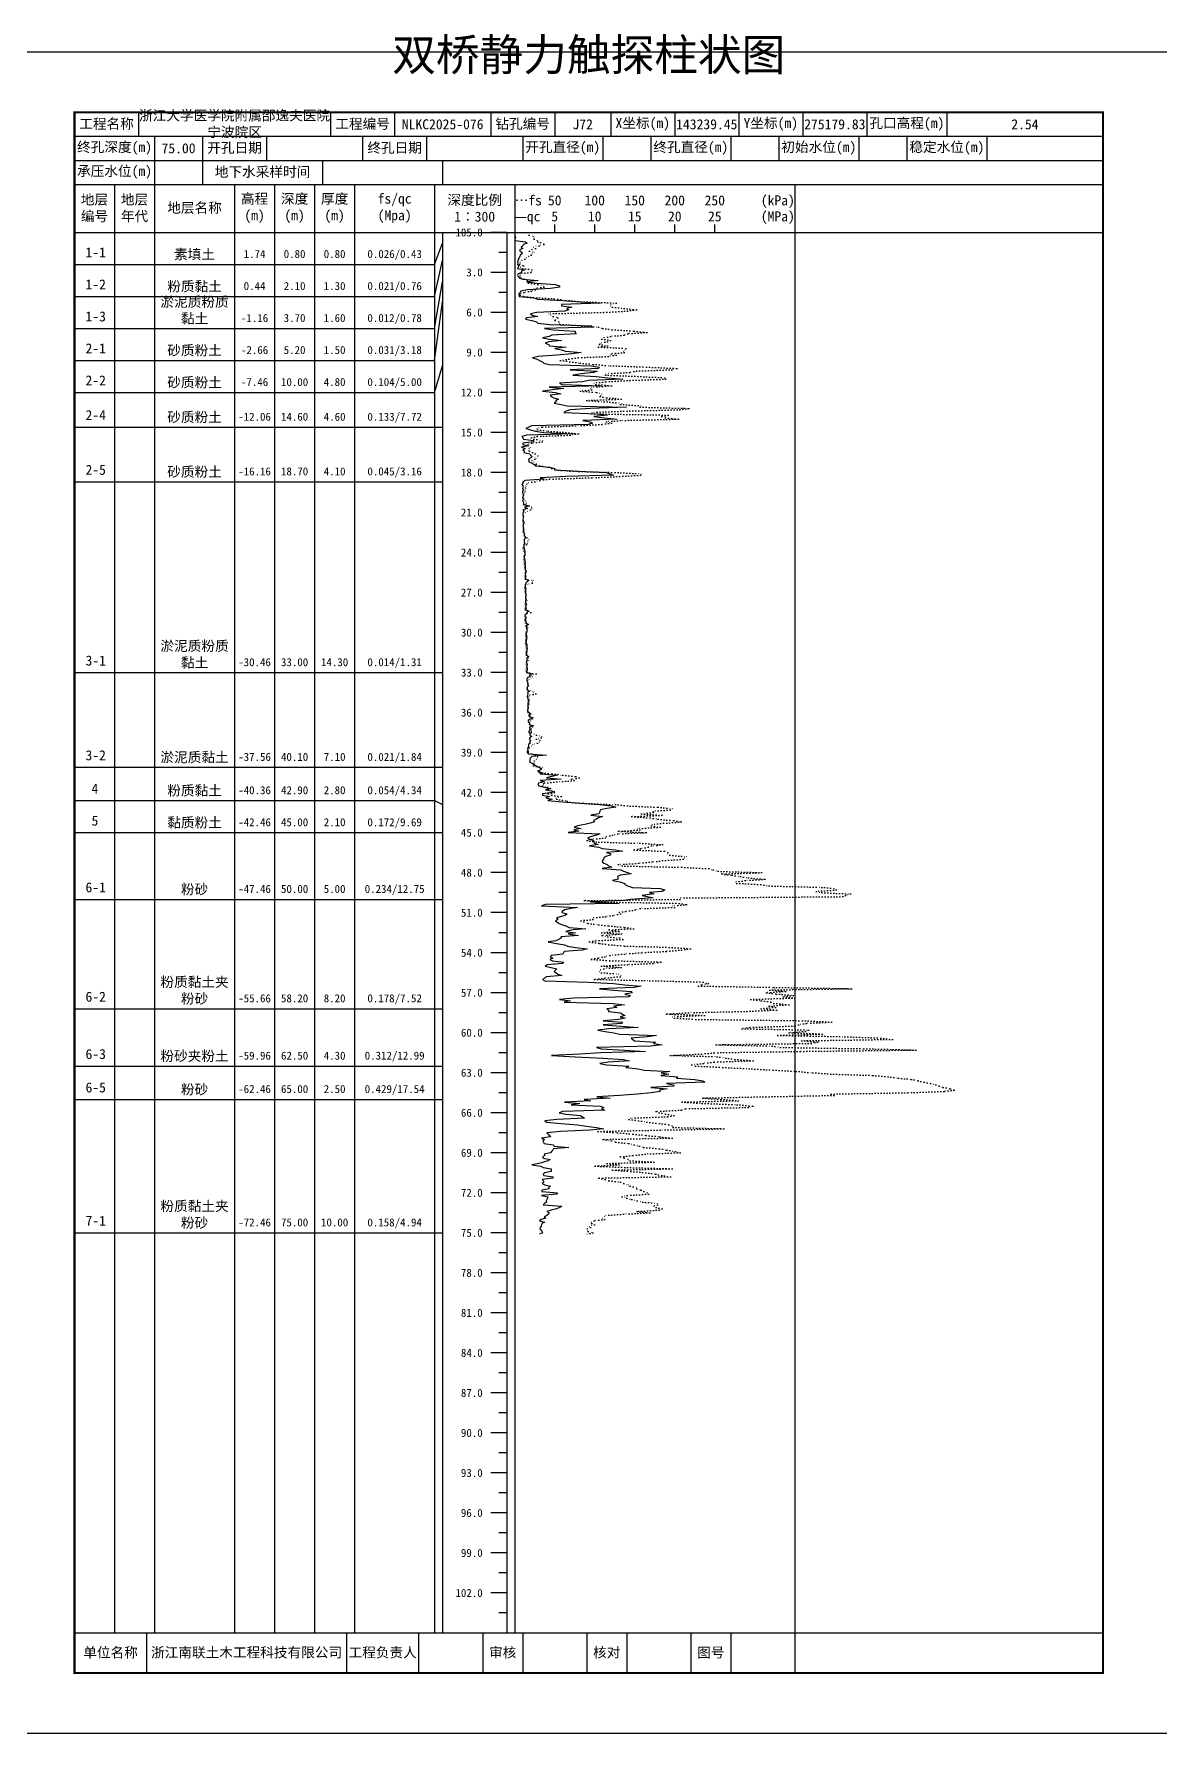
# Model space of a CAD drawing. Extents: x 297 to 65340, y 0 to 425.
# Drawn here: x 21393.9 to 21675.3, y 0 to 424.6 of the extents above; entities that cross this region are included whole.
import ezdxf
from ezdxf.enums import TextEntityAlignment as Align

# ---------------------------------------------------------------- set-up
doc = ezdxf.new("R2010")
doc.units = 0
doc.linetypes.add('DOT', pattern=[6.35, 0, -6.35])
doc.layers.add('FRAME', color=7, linetype='CONTINUOUS')
doc.layers.add('STRATUM', color=7, linetype='CONTINUOUS')
doc.styles.add('ST', font='')
doc.styles.get('ST').set_extended_font_data('SimSun')

msp = doc.modelspace()

# ---------------------------------------------------------------- linework, layer by layer
at = {"layer": 'FRAME', "color": 245, "linetype": 'Continuous'}
msp.add_lwpolyline([(21384, 0), (21681, 0), (21681, 420), (21384, 420)], close=True, dxfattribs=at)
at = {"layer": 'FRAME', "linetype": 'Continuous', "const_width": 0.5}
msp.add_lwpolyline([(21404, 15), (21661, 15), (21661, 405), (21404, 405)], close=True, dxfattribs=at)
at = {"layer": 'FRAME', "color": 0, "linetype": 'Continuous'}
for points in [[(21420, 405), (21420, 399)], [(21468, 405), (21468, 399)], [(21484, 405), (21484, 399)], [(21508, 405), (21508, 399)], [(21524, 405), (21524, 399)], [(21538, 405), (21538, 399)], [(21554, 405), (21554, 399)], [(21570, 405), (21570, 399)], [(21586, 405), (21586, 399)], [(21602, 405), (21602, 399)], [(21622, 405), (21622, 399)], [(21661, 405), (21661, 399)], [(21404, 399), (21661, 399)], [(21424, 399), (21424, 393)], [(21436, 399), (21436, 393)], [(21452, 399), (21452, 393)], [(21476, 399), (21476, 393)], [(21492, 399), (21492, 393)], [(21516, 399), (21516, 393)], [(21536, 399), (21536, 393)], [(21548, 399), (21548, 393)], [(21568, 399), (21568, 393)], [(21580, 399), (21580, 393)], [(21600, 399), (21600, 393)], [(21612, 399), (21612, 393)], [(21632, 399), (21632, 393)], [(21661, 399), (21661, 393)], [(21404, 393), (21661, 393)], [(21424, 393), (21424, 387)], [(21436, 393), (21436, 387)], [(21466, 393), (21466, 387)], [(21496, 393), (21496, 387)], [(21404, 387), (21661, 387)], [(21414, 387), (21414, 25)], [(21424, 387), (21424, 25)], [(21444, 387), (21444, 25)], [(21454, 387), (21454, 25)], [(21464, 387), (21464, 25)], [(21474, 387), (21474, 25)], [(21494, 387), (21494, 25)], [(21514, 387), (21514, 25)], [(21584, 387), (21584, 25)], [(21404, 375), (21661, 375)], [(21496, 375), (21496, 25)], [(21512, 375), (21512, 25)], [(21524, 375), (21524, 377)], [(21534, 375), (21534, 377)], [(21544, 375), (21544, 377)], [(21554, 375), (21554, 377)], [(21564, 375), (21564, 377)], [(21404, 25), (21661, 25)], [(21422, 25), (21422, 15)], [(21472, 25), (21472, 15)], [(21490, 25), (21490, 15)], [(21506, 25), (21506, 15)], [(21516, 25), (21516, 15)], [(21532, 25), (21532, 15)], [(21542, 25), (21542, 15)], [(21558, 25), (21558, 15)], [(21568, 25), (21568, 15)], [(21584, 25), (21584, 15)]]:
    msp.add_lwpolyline(points, dxfattribs=at)
at = {"layer": 'STRATUM', "linetype": 'Continuous'}
for points in [[(21512, 375), (21508, 375)], [(21514, 374.33), (21514.08, 374), (21514.16, 373.67), (21514, 373.33), (21514, 373), (21516.66, 372.67), (21517.14, 372.33), (21516.24, 372), (21516.06, 371.67), (21515.58, 371.33), (21516.06, 371), (21515.22, 370.67), (21515.36, 370.33), (21515.84, 370), (21515.8, 369.67), (21515.4, 369.33), (21515.28, 369), (21515.12, 368.67), (21514.86, 368.33), (21514.88, 368), (21514.74, 367.67), (21514.8, 367.33), (21514.7, 367), (21515.04, 366.67), (21514.84, 366.33), (21514.74, 366), (21516.48, 365.67), (21515.7, 365.33), (21515.66, 365), (21514.84, 364.67), (21514.72, 364.33), (21514.84, 364), (21515.1, 363.67), (21515.94, 363.33), (21519.88, 363), (21517.06, 362.67), (21519.64, 362.33), (21524.12, 362), (21525.16, 361.67), (21525.22, 361.33), (21522.96, 361), (21517.2, 360.67), (21515.54, 360.33), (21515.34, 360), (21515.04, 359.67), (21515.04, 359.33), (21515.1, 359), (21518.82, 358.67), (21519.74, 358.33), (21526.06, 358), (21530.4, 357.67), (21535.4, 357.33), (21525.68, 357), (21525.66, 356.67), (21528.28, 356.33), (21527.02, 356), (21527.46, 355.67), (21526.56, 355.33), (21519.52, 355), (21517.94, 354.67), (21518.4, 354.33), (21519.74, 354), (21516.96, 353.67), (21516.72, 353.33), (21518.26, 353), (21519.44, 352.67), (21519.78, 352.33), (21522.88, 352), (21533.1, 351.67), (21533.44, 351.33), (21521.44, 351), (21523.58, 350.67), (21529.14, 350.33), (21529.1, 350), (21529.38, 349.67), (21523.28, 349.33), (21522.58, 349), (21520.98, 348.67), (21522.7, 348.33), (21525.68, 348), (21522.46, 347.67), (21521.58, 347.33), (21522.54, 347), (21522.58, 346.67), (21526.88, 346.33), (21524.06, 346), (21525.72, 345.67), (21526.72, 345.33), (21530.62, 345), (21528.3, 344.67), (21524.52, 344.33), (21519.84, 344), (21518.44, 343.67), (21519.64, 343.33), (21520.2, 343), (21520.92, 342.67), (21521.3, 342.33), (21522.58, 342), (21533.08, 341.67), (21535.14, 341.33), (21534.98, 341), (21527.86, 340.67), (21534.62, 340.33), (21533.66, 340), (21530.7, 339.67), (21528.5, 339.33), (21534.4, 339), (21537.16, 338.67), (21541, 338.33), (21532.44, 338), (21530.92, 337.67), (21525.22, 337.33), (21525.74, 337), (21535.7, 336.67), (21522.6, 336.33), (21526.26, 336), (21523.42, 335.67), (21520.98, 335.33), (21524.2, 335), (21525.6, 334.67), (21522.84, 334.33), (21523.1, 334), (21523.8, 333.67), (21524.94, 333.33), (21524.26, 333), (21524.4, 332.67), (21523.86, 332.33), (21525.6, 332), (21527.08, 331.67), (21541.92, 331.33), (21532.96, 331), (21527.86, 330.67), (21526.84, 330.33), (21526.26, 330), (21534.56, 329.67), (21537.2, 329.33), (21533.74, 329), (21536.42, 328.67), (21539.64, 328.33), (21531.06, 328), (21532.84, 327.67), (21533.48, 327.33), (21532.38, 327), (21518.16, 326.67), (21517.5, 326.33), (21516.82, 326), (21517.98, 325.67), (21519.18, 325.33), (21521.24, 325), (21528.9, 324.67), (21516.92, 324.33), (21515.8, 324), (21516, 323.67), (21516.18, 323.33), (21518.66, 323), (21518.8, 322.67), (21516, 322.33), (21516.04, 322), (21517.46, 321.67), (21515.72, 321.33), (21516.58, 321), (21516.02, 320.67), (21516.48, 320.33), (21516.28, 320), (21517.78, 319.67), (21517.96, 319.33), (21518.34, 319), (21518, 318.67), (21517.46, 318.33), (21517.56, 318), (21517.52, 317.67), (21518.38, 317.33), (21518.84, 317), (21519.22, 316.67), (21522.66, 316.33), (21523.94, 316), (21523.92, 315.67), (21530, 315.33), (21536.84, 315), (21537.76, 314.67), (21538.68, 314.33), (21526.74, 314), (21520.34, 313.67), (21521.36, 313.33), (21516.58, 313), (21516, 312.67), (21516.06, 312.33), (21515.76, 312), (21516.12, 311.67), (21516.02, 311.33), (21515.92, 311), (21516.24, 310.67), (21515.96, 310.33), (21515.96, 310), (21516.02, 309.67), (21516.18, 309.33), (21516, 309), (21515.94, 308.67), (21516.26, 308.33), (21515.98, 308), (21516.14, 307.67), (21516.22, 307.33), (21516.1, 307), (21517.72, 306.67), (21516.44, 306.33), (21517.24, 306), (21516.02, 305.67), (21516.32, 305.33), (21516.1, 305), (21516.06, 304.67), (21516, 304.33), (21516.18, 304), (21516.12, 303.67), (21516.04, 303.33), (21516.12, 303), (21516.3, 302.67), (21516.32, 302.33), (21516.12, 302), (21516.06, 301.67), (21516.1, 301.33), (21516.2, 301), (21516.2, 300.67), (21516.22, 300.33), (21516.26, 300), (21516.42, 299.67), (21516.32, 299.33), (21516.54, 299), (21516.96, 298.67), (21516.38, 298.33), (21516.36, 298), (21516.34, 297.67), (21516.5, 297.33), (21516.26, 297), (21516.28, 296.67), (21516.3, 296.33), (21516.4, 296), (21516.42, 295.67), (21516.52, 295.33), (21516.56, 295), (21516.54, 294.67), (21516.5, 294.33), (21516.32, 294), (21516.48, 293.67), (21516.46, 293.33), (21516.5, 293), (21516.5, 292.67), (21516.7, 292.33), (21516.52, 292), (21516.58, 291.67), (21516.6, 291.33), (21516.58, 291), (21516.64, 290.67), (21516.94, 290.33), (21516.58, 290), (21516.64, 289.67), (21516.66, 289.33), (21516.66, 289), (21516.74, 288.67), (21516.7, 288.33), (21517.56, 288), (21517.12, 287.67), (21516.82, 287.33), (21516.64, 287), (21516.64, 286.67), (21516.6, 286.33), (21516.76, 286), (21516.66, 285.67), (21516.68, 285.33), (21516.74, 285), (21516.7, 284.67), (21516.86, 284.33), (21516.74, 284), (21516.74, 283.67), (21516.84, 283.33), (21516.74, 283), (21516.68, 282.67), (21516.7, 282.33), (21516.96, 282), (21516.74, 281.67), (21516.78, 281.33), (21516.76, 281), (21516.84, 280.67), (21517.56, 280.33), (21517.06, 280), (21516.88, 279.67), (21516.5, 279.33), (21516.66, 279), (21516.84, 278.67), (21516.72, 278.33), (21516.7, 278), (21516.8, 277.67), (21516.92, 277.33), (21517.46, 277), (21516.74, 276.67), (21516.96, 276.33), (21516.96, 276), (21517.08, 275.67), (21517, 275.33), (21516.92, 275), (21516.86, 274.67), (21516.96, 274.33), (21516.96, 274), (21517.04, 273.67), (21516.96, 273.33), (21516.84, 273), (21516.86, 272.67), (21516.88, 272.33), (21517.02, 272), (21517.02, 271.67), (21517, 271.33), (21517.14, 271), (21517.04, 270.67), (21517.04, 270.33), (21516.92, 270), (21516.94, 269.67), (21516.92, 269.33), (21517.52, 269), (21517.1, 268.67), (21516.96, 268.33), (21517.08, 268), (21516.88, 267.67), (21517.04, 267.33), (21517.12, 267), (21517.06, 266.67), (21517.02, 266.33), (21517.1, 266), (21517.08, 265.67), (21517.06, 265.33), (21516.96, 265), (21518.22, 264.67), (21517.6, 264.33), (21517.84, 264), (21517.12, 263.67), (21517.04, 263.33), (21517.06, 263), (21517.16, 262.67), (21517.32, 262.33), (21517.3, 262), (21517.44, 261.67), (21517.08, 261.33), (21517.08, 261), (21517.14, 260.67), (21517.66, 260.33), (21517.24, 260), (21517.32, 259.67), (21517.2, 259.33), (21517.1, 259), (21517.18, 258.67), (21517.28, 258.33), (21517.34, 258), (21517.4, 257.67), (21517.28, 257.33), (21517.28, 257), (21517.26, 256.67), (21517.28, 256.33), (21517.28, 256), (21517.24, 255.67), (21517.16, 255.33), (21517.6, 255), (21518.04, 254.67), (21517.46, 254.33), (21517.62, 254), (21518.58, 253.67), (21517.9, 253.33), (21517.36, 253), (21517.4, 252.67), (21517.68, 252.33), (21517.62, 252), (21518.7, 251.67), (21517.72, 251.33), (21517.72, 251), (21518.1, 250.67), (21517.52, 250.33), (21517.56, 250), (21517.88, 249.67), (21517.76, 249.33), (21518.3, 249), (21517.66, 248.67), (21517.72, 248.33), (21518, 248), (21517.7, 247.67), (21517.86, 247.33), (21517.46, 247), (21517.42, 246.67), (21517.34, 246.33), (21517.24, 246), (21517.3, 245.67), (21517.12, 245.33), (21517.12, 245), (21517.54, 244.67), (21521.98, 244.33), (21518.3, 244), (21517.98, 243.67), (21517.76, 243.33), (21517.8, 243), (21517.72, 242.67), (21518.26, 242.33), (21518.86, 242), (21519.38, 241.67), (21519.96, 241.33), (21520.72, 241), (21520.56, 240.67), (21519.66, 240.33), (21520.66, 240), (21520.38, 239.67), (21524.54, 239.33), (21523.28, 239), (21521.92, 238.67), (21525.6, 238.33), (21520.38, 238), (21521.46, 237.67), (21519.96, 237.33), (21519.74, 237), (21520, 236.67), (21521.36, 236.33), (21522.94, 236), (21521.72, 235.67), (21523.54, 235.33), (21523.36, 235), (21520.98, 234.67), (21520.98, 234.33), (21522.66, 234), (21521.82, 233.67), (21523.38, 233.33), (21522.32, 233), (21525.84, 232.67), (21530.2, 232.33), (21535.22, 232), (21538.18, 231.67), (21539.26, 231.33), (21537.06, 231), (21535.44, 230.67), (21535.24, 230.33), (21535.2, 230), (21535.02, 229.67), (21533, 229.33), (21535.96, 229), (21534.92, 228.67), (21534.42, 228.33), (21533.72, 228), (21533.94, 227.67), (21532.84, 227.33), (21531.54, 227), (21529.7, 226.67), (21528.82, 226.33), (21530.64, 226), (21528.8, 225.67), (21530.06, 225.33), (21527.38, 225), (21535.28, 224.67), (21534.48, 224.33), (21533.18, 224), (21532.24, 223.67), (21532.72, 223.33), (21533.7, 223), (21533.76, 222.67), (21533.88, 222.33), (21534.82, 222), (21532.72, 221.67), (21535, 221.33), (21535.82, 221), (21539.2, 220.67), (21541.04, 220.33), (21536.96, 220), (21538.04, 219.67), (21537.82, 219.33), (21536.78, 219), (21536.3, 218.67), (21536.2, 218.33), (21535.92, 218), (21535.82, 217.67), (21536.28, 217.33), (21537.12, 217), (21537.48, 216.67), (21538.3, 216.33), (21535.86, 216), (21540.56, 215.67), (21541.22, 215.33), (21542.2, 215), (21543.1, 214.67), (21540.48, 214.33), (21539.7, 214), (21539.74, 213.67), (21539.84, 213.33), (21538.44, 213), (21540.3, 212.67), (21541.5, 212.33), (21541.54, 212), (21542.2, 211.67), (21543.4, 211.33), (21550.38, 211), (21551.48, 210.67), (21550.84, 210.33), (21547.66, 210), (21548.74, 209.67), (21545.86, 209.33), (21547.18, 209), (21548.58, 208.67), (21542.96, 208.33), (21541.28, 208), (21532.92, 207.67), (21540.08, 207.33), (21521.66, 207), (21520.66, 206.67), (21529.7, 206.33), (21528.08, 206), (21526.44, 205.67), (21525.86, 205.33), (21525.8, 205), (21527.14, 204.67), (21526.6, 204.33), (21525.36, 204), (21524.44, 203.67), (21524.76, 203.33), (21524.22, 203), (21524.56, 202.67), (21525.08, 202.33), (21525.94, 202), (21526.76, 201.67), (21527.58, 201.33), (21531.76, 201), (21528.62, 200.67), (21526.76, 200.33), (21529.16, 200), (21527.38, 199.67), (21529.98, 199.33), (21525.5, 199), (21525.72, 198.67), (21524.92, 198.33), (21524.32, 198), (21522.4, 197.67), (21524.44, 197.33), (21526.46, 197), (21527.22, 196.67), (21529.18, 196.33), (21532.08, 196), (21530.88, 195.67), (21526.38, 195.33), (21526.22, 195), (21526.04, 194.67), (21523.12, 194.33), (21522.9, 194), (21523.56, 193.67), (21522.78, 193.33), (21523.48, 193), (21526.26, 192.67), (21525.98, 192.33), (21522.14, 192), (21521.62, 191.67), (21523.1, 191.33), (21524.5, 191), (21524.18, 190.67), (21523.88, 190.33), (21524.38, 190), (21524.78, 189.67), (21525.78, 189.33), (21521.84, 189), (21521.52, 188.67), (21520.92, 188.33), (21521.56, 188), (21532.32, 187.67), (21538.72, 187.33), (21541.54, 187), (21545.6, 186.67), (21543.86, 186.33), (21535.22, 186), (21538.78, 185.67), (21543.08, 185.33), (21543.36, 185), (21541.56, 184.67), (21542.94, 184.33), (21542.52, 184), (21528.76, 183.67), (21525.18, 183.33), (21527.98, 183), (21526.32, 182.67), (21538.64, 182.33), (21541.4, 182), (21538.8, 181.67), (21539.56, 181.33), (21537.02, 181), (21537.52, 180.67), (21537.44, 180.33), (21540.4, 180), (21540.92, 179.67), (21541.48, 179.33), (21540.36, 179), (21541.64, 178.67), (21539.92, 178.33), (21536.08, 178), (21540.94, 177.67), (21540.72, 177.33), (21536.08, 177), (21540.58, 176.67), (21544.84, 176.33), (21537.52, 176), (21534.74, 175.67), (21536.62, 175.33), (21538.78, 175), (21540.18, 174.67), (21549.44, 174.33), (21547.22, 174), (21543.14, 173.67), (21543.54, 173.33), (21543.94, 173), (21549.16, 172.67), (21548.7, 172.33), (21550.88, 172), (21547.94, 171.67), (21534.48, 171.33), (21535.72, 171), (21541.46, 170.67), (21546.66, 170.33), (21535.56, 170), (21530.26, 169.67), (21523.18, 169.33), (21529.18, 169), (21536, 168.67), (21541.1, 168.33), (21542.72, 168), (21537.36, 167.67), (21535.28, 167.33), (21536.96, 167), (21542.5, 166.67), (21541.74, 166.33), (21544.84, 166), (21546.36, 165.67), (21552.8, 165.33), (21550.58, 165), (21552.52, 164.67), (21550.54, 164.33), (21554.78, 164), (21554.44, 163.67), (21559.04, 163.33), (21561, 163), (21561.48, 162.67), (21551.92, 162.33), (21553.68, 162), (21553.78, 161.67), (21548.06, 161.33), (21552.14, 161), (21550.18, 160.67), (21550.36, 160.33), (21548.1, 160), (21544.66, 159.67), (21540.18, 159.33), (21534.54, 159), (21537.84, 158.67), (21531.38, 158.33), (21533, 158), (21526.48, 157.67), (21530.3, 157.33), (21528.08, 157), (21535.32, 156.67), (21536.24, 156.33), (21535.66, 156), (21536.5, 155.67), (21526.06, 155.33), (21525.1, 155), (21526.74, 154.67), (21530.42, 154.33), (21530.92, 154), (21531.48, 153.67), (21524.52, 153.33), (21521.5, 153), (21521.98, 152.67), (21525.54, 152.33), (21529.68, 152), (21531.94, 151.67), (21534.44, 151.33), (21536.26, 151), (21532.74, 150.67), (21525.48, 150.33), (21522.04, 150), (21522.36, 149.67), (21522.74, 149.33), (21522.98, 149), (21520.68, 148.67), (21521.48, 148.33), (21521.06, 148), (21521.2, 147.67), (21521.3, 147.33), (21523.66, 147), (21523.74, 146.67), (21527.52, 146.33), (21523.6, 146), (21523.52, 145.67), (21523.22, 145.33), (21522.92, 145), (21521.38, 144.67), (21521.5, 144.33), (21520.96, 144), (21521.14, 143.67), (21522.9, 143.33), (21522.32, 143), (21521.22, 142.67), (21520.06, 142.33), (21518.32, 142), (21520.54, 141.67), (21521.14, 141.33), (21523.12, 141), (21523.1, 140.67), (21523.12, 140.33), (21521.46, 140), (21521.12, 139.67), (21521.32, 139.33), (21523.6, 139), (21523.54, 138.67), (21520.9, 138.33), (21521.1, 138), (21521.28, 137.67), (21520.9, 137.33), (21521.54, 137), (21522.94, 136.67), (21522.44, 136.33), (21522.64, 136), (21520.76, 135.67), (21520.78, 135.33), (21524.7, 135), (21524.46, 134.67), (21520.72, 134.33), (21522.3, 134), (21522.2, 133.67), (21522.06, 133.33), (21521.9, 133), (21521.96, 132.67), (21521.48, 132.33), (21521.12, 132), (21525.78, 131.67), (21525.28, 131.33), (21524.44, 131), (21523.1, 130.67), (21522.02, 130.33), (21522.64, 130), (21522.46, 129.67), (21522.04, 129.33), (21521.34, 129), (21521.78, 128.67), (21520.62, 128.33), (21520.22, 128), (21521.48, 127.67), (21520.74, 127.33), (21520.68, 127), (21520.64, 126.67), (21520.36, 126.33), (21520.28, 126), (21520.68, 125.67), (21520.8, 125.33), (21520.94, 125), (21520.22, 124.67)], [(21494, 367), (21496, 372.33)], [(21512, 370), (21510, 370)], [(21404, 367), (21414, 367)], [(21414, 367), (21424, 367)], [(21424, 367), (21444, 367)], [(21444, 367), (21454, 367)], [(21454, 367), (21464, 367)], [(21464, 367), (21474, 367)], [(21474, 367), (21494, 367)], [(21494, 359), (21496, 368)], [(21494, 351), (21496, 362.67)], [(21512, 365), (21508, 365)], [(21404, 359), (21414, 359)], [(21414, 359), (21424, 359)], [(21424, 359), (21444, 359)], [(21444, 359), (21454, 359)], [(21454, 359), (21464, 359)], [(21464, 359), (21474, 359)], [(21474, 359), (21494, 359)], [(21494, 343), (21496, 357.67)], [(21512, 360), (21510, 360)], [(21512, 355), (21508, 355)], [(21404, 351), (21414, 351)], [(21414, 351), (21424, 351)], [(21424, 351), (21444, 351)], [(21444, 351), (21454, 351)], [(21454, 351), (21464, 351)], [(21464, 351), (21474, 351)], [(21474, 351), (21494, 351)], [(21512, 350), (21510, 350)], [(21512, 345), (21508, 345)], [(21404, 343), (21414, 343)], [(21414, 343), (21424, 343)], [(21424, 343), (21444, 343)], [(21444, 343), (21454, 343)], [(21454, 343), (21464, 343)], [(21464, 343), (21474, 343)], [(21474, 343), (21494, 343)], [(21494, 335), (21496, 341.67)], [(21512, 340), (21510, 340)], [(21404, 335), (21414, 335)], [(21414, 335), (21424, 335)], [(21424, 335), (21444, 335)], [(21444, 335), (21454, 335)], [(21454, 335), (21464, 335)], [(21464, 335), (21474, 335)], [(21474, 335), (21494, 335)], [(21512, 335), (21508, 335)], [(21512, 330), (21510, 330)], [(21404, 326.33), (21414, 326.33)], [(21414, 326.33), (21424, 326.33)], [(21424, 326.33), (21444, 326.33)], [(21444, 326.33), (21454, 326.33)], [(21454, 326.33), (21464, 326.33)], [(21464, 326.33), (21474, 326.33)], [(21474, 326.33), (21494, 326.33)], [(21494, 326.33), (21496, 326.33)], [(21512, 325), (21508, 325)], [(21512, 320), (21510, 320)], [(21512, 315), (21508, 315)], [(21404, 312.67), (21414, 312.67)], [(21414, 312.67), (21424, 312.67)], [(21424, 312.67), (21444, 312.67)], [(21444, 312.67), (21454, 312.67)], [(21454, 312.67), (21464, 312.67)], [(21464, 312.67), (21474, 312.67)], [(21474, 312.67), (21494, 312.67)], [(21494, 312.67), (21496, 312.67)], [(21512, 310), (21510, 310)], [(21512, 305), (21508, 305)], [(21512, 300), (21510, 300)], [(21512, 295), (21508, 295)], [(21512, 290), (21510, 290)], [(21512, 285), (21508, 285)], [(21512, 280), (21510, 280)], [(21512, 275), (21508, 275)], [(21512, 270), (21510, 270)], [(21404, 265), (21414, 265)], [(21414, 265), (21424, 265)], [(21424, 265), (21444, 265)], [(21444, 265), (21454, 265)], [(21454, 265), (21464, 265)], [(21464, 265), (21474, 265)], [(21474, 265), (21494, 265)], [(21494, 265), (21496, 265)], [(21512, 265), (21508, 265)], [(21512, 260), (21510, 260)], [(21512, 255), (21508, 255)], [(21512, 250), (21510, 250)], [(21512, 245), (21508, 245)], [(21404, 241.33), (21414, 241.33)], [(21414, 241.33), (21424, 241.33)], [(21424, 241.33), (21444, 241.33)], [(21444, 241.33), (21454, 241.33)], [(21454, 241.33), (21464, 241.33)], [(21464, 241.33), (21474, 241.33)], [(21474, 241.33), (21494, 241.33)], [(21494, 241.33), (21496, 241.33)], [(21512, 240), (21510, 240)], [(21512, 235), (21508, 235)], [(21404, 233), (21414, 233)], [(21414, 233), (21424, 233)], [(21424, 233), (21444, 233)], [(21444, 233), (21454, 233)], [(21454, 233), (21464, 233)], [(21464, 233), (21474, 233)], [(21474, 233), (21494, 233)], [(21494, 233), (21496, 232)], [(21512, 230), (21510, 230)], [(21404, 225), (21414, 225)], [(21414, 225), (21424, 225)], [(21424, 225), (21444, 225)], [(21444, 225), (21454, 225)], [(21454, 225), (21464, 225)], [(21464, 225), (21474, 225)], [(21474, 225), (21494, 225)], [(21494, 225), (21496, 225)], [(21512, 225), (21508, 225)], [(21512, 220), (21510, 220)], [(21512, 215), (21508, 215)], [(21404, 208.33), (21414, 208.33)], [(21414, 208.33), (21424, 208.33)], [(21424, 208.33), (21444, 208.33)], [(21444, 208.33), (21454, 208.33)], [(21454, 208.33), (21464, 208.33)], [(21464, 208.33), (21474, 208.33)], [(21474, 208.33), (21494, 208.33)], [(21494, 208.33), (21496, 208.33)], [(21512, 210), (21510, 210)], [(21512, 205), (21508, 205)], [(21512, 200), (21510, 200)], [(21512, 195), (21508, 195)], [(21512, 190), (21510, 190)], [(21512, 185), (21508, 185)], [(21404, 181), (21414, 181)], [(21414, 181), (21424, 181)], [(21424, 181), (21444, 181)], [(21444, 181), (21454, 181)], [(21454, 181), (21464, 181)], [(21464, 181), (21474, 181)], [(21474, 181), (21494, 181)], [(21494, 181), (21496, 181)], [(21512, 180), (21510, 180)], [(21512, 175), (21508, 175)], [(21512, 170), (21510, 170)], [(21404, 166.67), (21414, 166.67)], [(21414, 166.67), (21424, 166.67)], [(21424, 166.67), (21444, 166.67)], [(21444, 166.67), (21454, 166.67)], [(21454, 166.67), (21464, 166.67)], [(21464, 166.67), (21474, 166.67)], [(21474, 166.67), (21494, 166.67)], [(21494, 166.67), (21496, 166.67)], [(21512, 165), (21508, 165)], [(21404, 158.33), (21414, 158.33)], [(21414, 158.33), (21424, 158.33)], [(21424, 158.33), (21444, 158.33)], [(21444, 158.33), (21454, 158.33)], [(21454, 158.33), (21464, 158.33)], [(21464, 158.33), (21474, 158.33)], [(21474, 158.33), (21494, 158.33)], [(21494, 158.33), (21496, 158.33)], [(21512, 160), (21510, 160)], [(21512, 155), (21508, 155)], [(21512, 150), (21510, 150)], [(21512, 145), (21508, 145)], [(21512, 140), (21510, 140)], [(21512, 135), (21508, 135)], [(21512, 130), (21510, 130)], [(21404, 125), (21414, 125)], [(21414, 125), (21424, 125)], [(21424, 125), (21444, 125)], [(21444, 125), (21454, 125)], [(21454, 125), (21464, 125)], [(21464, 125), (21474, 125)], [(21474, 125), (21494, 125)], [(21494, 125), (21496, 125)], [(21512, 125), (21508, 125)], [(21512, 120), (21510, 120)], [(21512, 115), (21508, 115)], [(21512, 110), (21510, 110)], [(21512, 105), (21508, 105)], [(21512, 100), (21510, 100)], [(21512, 95), (21508, 95)], [(21512, 90), (21510, 90)], [(21512, 85), (21508, 85)], [(21512, 80), (21510, 80)], [(21512, 75), (21508, 75)], [(21512, 70), (21510, 70)], [(21512, 65), (21508, 65)], [(21512, 60), (21510, 60)], [(21512, 55), (21508, 55)], [(21512, 50), (21510, 50)], [(21512, 45), (21508, 45)], [(21512, 40), (21510, 40)], [(21512, 35), (21508, 35)], [(21512, 30), (21510, 30)]]:
    msp.add_lwpolyline(points, dxfattribs=at)
at = {"layer": 'STRATUM', "linetype": 'DOT', "ltscale": 0.1}
msp.add_lwpolyline([(21517.64, 374.33), (21518.74, 374), (21518.82, 373.67), (21518.84, 373.33), (21519.58, 373), (21519.76, 372.67), (21521.2, 372.33), (21521.28, 372), (21520.1, 371.67), (21518.72, 371.33), (21519.22, 371), (21518.2, 370.67), (21517.72, 370.33), (21518.88, 370), (21518.28, 369.67), (21518.14, 369.33), (21517.42, 369), (21516.94, 368.67), (21516.5, 368.33), (21515.82, 368), (21515.38, 367.67), (21515.36, 367.33), (21515.18, 367), (21516.18, 366.67), (21515.42, 366.33), (21515.98, 366), (21518.42, 365.67), (21518.2, 365.33), (21518.02, 365), (21515.4, 364.67), (21515.26, 364.33), (21515.3, 364), (21515.54, 363.67), (21516.38, 363.33), (21517.14, 363), (21517.8, 362.67), (21517.48, 362.33), (21519.8, 362), (21521.16, 361.67), (21521.26, 361.33), (21519.52, 361), (21519.12, 360.67), (21518.14, 360.33), (21516.3, 360), (21515.38, 359.67), (21515.34, 359.33), (21516.46, 359), (21519.5, 358.67), (21524.82, 358.33), (21526.84, 358), (21530.62, 357.67), (21539.32, 357.33), (21538.08, 357), (21537.9, 356.67), (21538.44, 356.33), (21541.34, 356), (21544.42, 355.67), (21542.2, 355.33), (21536.16, 355), (21522.56, 354.67), (21523.04, 354.33), (21523.62, 354), (21524.8, 353.67), (21524.1, 353.33), (21524.14, 353), (21525.04, 352.67), (21525.22, 352.33), (21525.36, 352), (21530.78, 351.67), (21534.94, 351.33), (21536.02, 351), (21538.38, 350.67), (21543.88, 350.33), (21547.06, 350), (21542.26, 349.67), (21541.26, 349.33), (21537.9, 349), (21536.28, 348.67), (21535.78, 348.33), (21537.98, 348), (21537.22, 347.67), (21535.3, 347.33), (21535.16, 347), (21537.2, 346.67), (21534.98, 346.33), (21541.92, 346), (21541.56, 345.67), (21541.2, 345.33), (21541.38, 345), (21538.16, 344.67), (21539.36, 344.33), (21537.36, 344), (21529.82, 343.67), (21527.56, 343.33), (21525.48, 343), (21527.78, 342.67), (21530.4, 342.33), (21533.66, 342), (21537.94, 341.67), (21546.96, 341.33), (21554.48, 341), (21553.3, 340.67), (21544.46, 340.33), (21542.7, 340), (21536.86, 339.67), (21536.66, 339.33), (21544.76, 339), (21551.6, 338.67), (21551.72, 338.33), (21542.8, 338), (21536.68, 337.67), (21533.76, 337.33), (21534.3, 337), (21538.16, 336.67), (21533.26, 336.33), (21532.96, 336), (21533.18, 335.67), (21530.44, 335.33), (21534.5, 335), (21535.7, 334.67), (21535.5, 334.33), (21535.32, 334), (21537.02, 333.67), (21540.58, 333.33), (21532, 333), (21536.34, 332.67), (21540.72, 332.33), (21540.44, 332), (21545.58, 331.67), (21545.36, 331.33), (21557.5, 331), (21555.3, 330.67), (21541.22, 330.33), (21533.36, 330), (21533.2, 329.67), (21552.32, 329.33), (21550.8, 329), (21551.72, 328.67), (21554.9, 328.33), (21540.44, 328), (21536.98, 327.67), (21538.16, 327.33), (21535.76, 327), (21529.16, 326.67), (21520.8, 326.33), (21519.54, 326), (21519.72, 325.67), (21522.4, 325.33), (21526.8, 325), (21529.92, 324.67), (21527.84, 324.33), (21519.64, 324), (21518.16, 323.67), (21518.82, 323.33), (21520.98, 323), (21520.9, 322.67), (21518.28, 322.33), (21517.24, 322), (21517.46, 321.67), (21517.9, 321.33), (21517.54, 321), (21517.54, 320.67), (21517.74, 320.33), (21518.42, 320), (21519.12, 319.67), (21519.78, 319.33), (21519.86, 319), (21519.38, 318.67), (21519.04, 318.33), (21518.24, 318), (21518.8, 317.67), (21519.38, 317.33), (21519.38, 317), (21520.22, 316.67), (21522.36, 316.33), (21523.32, 316), (21524.24, 315.67), (21527.9, 315.33), (21539.08, 315), (21545.64, 314.67), (21545.4, 314.33), (21540.2, 314), (21533.18, 313.67), (21522.66, 313.33), (21520.32, 313), (21519, 312.67), (21517.1, 312.33), (21516.92, 312), (21516.88, 311.67), (21516.64, 311.33), (21516.7, 311), (21516.64, 310.67), (21516.54, 310.33), (21516.46, 310), (21516.32, 309.67), (21516.2, 309.33), (21516.14, 309), (21516.2, 308.67), (21516.24, 308.33), (21516.56, 308), (21516.76, 307.67), (21516.9, 307.33), (21516.72, 307), (21517.42, 306.67), (21518.2, 306.33), (21518.4, 306), (21517.98, 305.67), (21517.3, 305.33), (21516.7, 305), (21516.16, 304.67), (21516.02, 304.33), (21516.12, 304), (21516.12, 303.67), (21516.04, 303.33), (21515.94, 303), (21515.98, 302.67), (21516.08, 302.33), (21516.18, 302), (21516.14, 301.67), (21516.2, 301.33), (21516.1, 301), (21516.06, 300.67), (21516.04, 300.33), (21516, 300), (21516.36, 299.67), (21516.36, 299.33), (21516.54, 299), (21517.1, 298.67), (21517.58, 298.33), (21517.34, 298), (21517.22, 297.67), (21517.14, 297.33), (21516.94, 297), (21516.28, 296.67), (21516.06, 296.33), (21516.06, 296), (21516.1, 295.67), (21516.22, 295.33), (21516.44, 295), (21516.6, 294.67), (21516.4, 294.33), (21516.4, 294), (21516.36, 293.67), (21516.2, 293.33), (21516.4, 293), (21516.3, 292.67), (21516.36, 292.33), (21516.36, 292), (21516.34, 291.67), (21516.48, 291.33), (21516.5, 291), (21516.56, 290.67), (21516.86, 290.33), (21516.94, 290), (21516.6, 289.67), (21516.54, 289.33), (21516.54, 289), (21516.52, 288.67), (21516.68, 288.33), (21518.6, 288), (21518.54, 287.67), (21518.34, 287.33), (21517.12, 287), (21516.7, 286.67), (21516.44, 286.33), (21516.46, 286), (21516.52, 285.67), (21516.56, 285.33), (21516.56, 285), (21516.76, 284.67), (21516.8, 284.33), (21516.78, 284), (21516.78, 283.67), (21516.72, 283.33), (21517.04, 283), (21516.88, 282.67), (21516.62, 282.33), (21516.62, 282), (21516.68, 281.67), (21516.6, 281.33), (21516.56, 281), (21516.68, 280.67), (21517.6, 280.33), (21518.02, 280), (21517.02, 279.67), (21516.58, 279.33), (21516.54, 279), (21516.58, 278.67), (21516.56, 278.33), (21516.46, 278), (21516.5, 277.67), (21516.64, 277.33), (21516.96, 277), (21517.08, 276.67), (21517.24, 276.33), (21517.02, 276), (21517, 275.67), (21516.9, 275.33), (21516.86, 275), (21516.64, 274.67), (21516.72, 274.33), (21516.7, 274), (21516.7, 273.67), (21516.68, 273.33), (21516.72, 273), (21516.7, 272.67), (21516.64, 272.33), (21516.68, 272), (21516.7, 271.67), (21516.86, 271.33), (21516.9, 271), (21516.84, 270.67), (21516.8, 270.33), (21516.76, 270), (21516.7, 269.67), (21516.8, 269.33), (21517.26, 269), (21517.48, 268.67), (21517.1, 268.33), (21517.56, 268), (21516.92, 267.67), (21516.86, 267.33), (21516.88, 267), (21516.86, 266.67), (21516.94, 266.33), (21516.88, 266), (21516.84, 265.67), (21516.78, 265.33), (21517, 265), (21519.38, 264.67), (21518.14, 264.33), (21518.48, 264), (21518.12, 263.67), (21517.64, 263.33), (21517.22, 263), (21517.14, 262.67), (21517.16, 262.33), (21517.24, 262), (21517.18, 261.67), (21517.14, 261.33), (21517.02, 261), (21517.22, 260.67), (21518.54, 260.33), (21518.72, 260), (21519.32, 259.67), (21517.8, 259.33), (21517.54, 259), (21517.42, 258.67), (21517.52, 258.33), (21517.62, 258), (21517.62, 257.67), (21517.56, 257.33), (21517.56, 257), (21517.4, 256.67), (21517.34, 256.33), (21517.36, 256), (21517.3, 255.67), (21517.32, 255.33), (21517.34, 255), (21518.14, 254.67), (21517.78, 254.33), (21517.78, 254), (21518.5, 253.67), (21518.4, 253.33), (21518.04, 253), (21517.74, 252.67), (21517.74, 252.33), (21517.86, 252), (21518.06, 251.67), (21518.42, 251.33), (21518.14, 251), (21518.1, 250.67), (21518.08, 250.33), (21518.08, 250), (21518.78, 249.67), (21519.42, 249.33), (21520.76, 249), (21520.64, 248.67), (21519.46, 248.33), (21520.46, 248), (21520.18, 247.67), (21519.68, 247.33), (21518.56, 247), (21518.2, 246.67), (21517.64, 246.33), (21517.58, 246), (21517.42, 245.67), (21517.36, 245.33), (21517.4, 245), (21518.2, 244.67), (21519.08, 244.33), (21519.64, 244), (21519.72, 243.67), (21519.42, 243.33), (21518.86, 243), (21518.86, 242.67), (21518.84, 242.33), (21518.6, 242), (21518.74, 241.67), (21520.96, 241.33), (21520.44, 241), (21520.38, 240.67), (21520.1, 240.33), (21520.18, 240), (21523.36, 239.67), (21526.06, 239.33), (21529.28, 239), (21530.1, 238.67), (21528.16, 238.33), (21528.86, 238), (21524.5, 237.67), (21521.22, 237.33), (21521.2, 237), (21520.96, 236.67), (21522.18, 236.33), (21523.08, 236), (21522.44, 235.67), (21523.84, 235.33), (21523.9, 235), (21522.34, 234.67), (21523.3, 234.33), (21525.64, 234), (21524.32, 233.67), (21524.5, 233.33), (21526.98, 233), (21527.08, 232.67), (21531.1, 232.33), (21539.16, 232), (21542.16, 231.67), (21549.84, 231.33), (21553.42, 231), (21552.82, 230.67), (21548.62, 230.33), (21548.58, 230), (21545.7, 229.67), (21550.78, 229.33), (21543.3, 229), (21547.86, 228.67), (21549.86, 228.33), (21553.78, 228), (21555.64, 227.67), (21551.18, 227.33), (21548.38, 227), (21548.18, 226.67), (21550.34, 226.33), (21544.68, 226), (21545.3, 225.67), (21539.96, 225.33), (21546.88, 225), (21539.78, 224.67), (21538.48, 224.33), (21536.86, 224), (21536.7, 223.67), (21533.26, 223.33), (21532.08, 223), (21534.32, 222.67), (21545.28, 222.33), (21550.94, 222), (21548.2, 221.67), (21547.34, 221.33), (21545.46, 221), (21543.88, 220.67), (21551.42, 220.33), (21552.44, 220), (21552.22, 219.67), (21552.78, 219.33), (21556.9, 219), (21556.4, 218.67), (21556.08, 218.33), (21550.94, 218), (21548.32, 217.67), (21544.9, 217.33), (21539.98, 217), (21540.82, 216.67), (21555.78, 216.33), (21562.48, 216), (21563.56, 215.67), (21564.82, 215.33), (21575.68, 215), (21565.76, 214.67), (21568.36, 214.33), (21570.46, 214), (21572.4, 213.67), (21576.48, 213.33), (21571.58, 213), (21569.28, 212.67), (21569.5, 212.33), (21575.5, 212), (21577.58, 211.67), (21590.72, 211.33), (21593.86, 211), (21594.36, 210.67), (21589.4, 210.33), (21590.78, 210), (21597.9, 209.67), (21596.7, 209.33), (21596, 209), (21555.42, 208.67), (21555.3, 208.33), (21531.46, 208), (21535.88, 207.67), (21555.12, 207.33), (21556.96, 207), (21553.36, 206.67), (21553.92, 206.33), (21545.34, 206), (21544.14, 205.67), (21541.68, 205.33), (21540.06, 205), (21540.42, 204.67), (21538.56, 204.33), (21536.72, 204), (21533.66, 203.67), (21533.56, 203.33), (21530.6, 203), (21531.3, 202.67), (21532.34, 202.33), (21535.04, 202), (21537.52, 201.67), (21541.52, 201.33), (21543.66, 201), (21537.62, 200.67), (21540, 200.33), (21535.78, 200), (21540.66, 199.67), (21535.88, 199.33), (21537.28, 199), (21540.18, 198.67), (21541, 198.33), (21534.22, 198), (21532.7, 197.67), (21535.24, 197.33), (21537.5, 197), (21541.48, 196.67), (21552.64, 196.33), (21557.94, 196), (21555.72, 195.67), (21551.8, 195.33), (21545.68, 195), (21541.4, 194.67), (21537.76, 194.33), (21536.56, 194), (21534.76, 193.67), (21533.18, 193.33), (21537.8, 193), (21550.48, 192.67), (21548.52, 192.33), (21542.16, 192), (21535.68, 191.67), (21540.6, 191.33), (21536.24, 191), (21535.42, 190.67), (21535.14, 190.33), (21535.68, 190), (21539.94, 189.67), (21540.58, 189.33), (21540.34, 189), (21536.48, 188.67), (21533.98, 188.33), (21547.76, 188), (21561.1, 187.67), (21562.38, 187.33), (21560.7, 187), (21559.94, 186.67), (21578.72, 186.33), (21598.2, 186), (21577.78, 185.67), (21581.68, 185.33), (21576.92, 185), (21579.4, 184.67), (21583.58, 184.33), (21581.18, 184), (21584, 183.67), (21573.02, 183.33), (21575.7, 183), (21578.04, 182.67), (21578.76, 182.33), (21582.5, 182), (21577.62, 181.67), (21579.16, 181.33), (21575.62, 181), (21579.42, 180.67), (21572.04, 180.33), (21557.42, 180), (21551.92, 179.67), (21561.4, 179.33), (21553.42, 179), (21553.96, 178.67), (21559.3, 178.33), (21585.9, 178), (21593.14, 177.67), (21586.86, 177.33), (21584.92, 177), (21583.96, 176.67), (21572.64, 176.33), (21570.82, 176), (21587.44, 175.67), (21586.66, 175.33), (21582.62, 175), (21590.82, 174.67), (21579.74, 174.33), (21596.5, 174), (21605.48, 173.67), (21608.4, 173.33), (21585.78, 173), (21589.72, 172.67), (21588.1, 172.33), (21564.34, 172), (21578.3, 171.67), (21580.4, 171.33), (21601.26, 171), (21614.22, 170.67), (21585.32, 170.33), (21563.8, 170), (21560.68, 169.67), (21552.96, 169.33), (21564.56, 169), (21566.74, 168.67), (21569.04, 168.33), (21573.6, 168), (21563.74, 167.67), (21561.12, 167.33), (21558.3, 167), (21559.2, 166.67), (21566, 166.33), (21572.56, 166), (21578.62, 165.67), (21584.34, 165.33), (21588.54, 165), (21592.96, 164.67), (21603.54, 164.33), (21607.3, 164), (21609.92, 163.67), (21613.12, 163.33), (21614.8, 163), (21616.34, 162.67), (21617.94, 162.33), (21619.24, 162), (21620.06, 161.67), (21621.08, 161.33), (21622.92, 161), (21623.8, 160.67), (21621.2, 160.33), (21612.18, 160), (21593.06, 159.67), (21593.74, 159.33), (21576.78, 159), (21560.98, 158.67), (21565.58, 158.33), (21569.88, 158), (21555.82, 157.67), (21560.88, 157.33), (21569.56, 157), (21573.52, 156.67), (21572.36, 156.33), (21556.62, 156), (21555.64, 155.67), (21549.32, 155.33), (21550.08, 155), (21551.72, 154.67), (21553.76, 154.33), (21552.2, 154), (21543, 153.67), (21542.62, 153.33), (21544.92, 153), (21547.06, 152.67), (21550.16, 152.33), (21552.52, 152), (21553.54, 151.67), (21553.56, 151.33), (21566.26, 151), (21550.32, 150.67), (21534.88, 150.33), (21539.7, 150), (21543.6, 149.67), (21546.88, 149.33), (21550.24, 149), (21553.34, 148.67), (21536.08, 148.33), (21538.22, 148), (21539.28, 147.67), (21542.5, 147.33), (21543.84, 147), (21545.22, 146.67), (21546.3, 146.33), (21550.22, 146), (21552.02, 145.67), (21554.16, 145.33), (21555.32, 145), (21546.6, 144.67), (21543.44, 144.33), (21540.46, 144), (21541.38, 143.67), (21542.32, 143.33), (21542.88, 143), (21548.8, 142.67), (21537.12, 142.33), (21540.14, 142), (21534.08, 141.67), (21541.48, 141.33), (21553.32, 141), (21538.46, 140.67), (21543.04, 140.33), (21546.76, 140), (21549.24, 139.67), (21550.74, 139.33), (21552.92, 139), (21535.04, 138.67), (21536.64, 138.33), (21537.62, 138), (21540.48, 137.67), (21541.28, 137.33), (21542.32, 137), (21542.88, 136.67), (21544.36, 136.33), (21544.54, 136), (21545.58, 135.67), (21546.3, 135.33), (21547.1, 135), (21547.4, 134.67), (21542.14, 134.33), (21540.84, 134), (21542.02, 133.67), (21543.24, 133.33), (21544.64, 133), (21545.98, 132.67), (21549.6, 132.33), (21549.68, 132), (21548.72, 131.67), (21549.34, 131.33), (21550.84, 131), (21550.12, 130.67), (21544.58, 130.33), (21547.74, 130), (21541.16, 129.67), (21536.74, 129.33), (21536.48, 129), (21535.88, 128.67), (21536.48, 128.33), (21533.88, 128), (21533.1, 127.67), (21533.26, 127.33), (21533.92, 127), (21532.6, 126.67), (21532.98, 126.33), (21532, 126), (21532.18, 125.67), (21532.4, 125.33), (21533.52, 125), (21532.04, 124.67)], dxfattribs=at)

# ---------------------------------------------------------------- texts
at = {"layer": 'FRAME', "style": 'ST'}
msp.add_text('双桥静力触探柱状图', height=8, dxfattribs=at).set_placement((21532.5, 413), align=Align.BOTTOM_CENTER)
for s, p in [('…fs', (21514, 383)), ('—qc', (21514, 379))]:
    msp.add_text(s, height=2.5, dxfattribs=at).set_placement(p, align=Align.MIDDLE_LEFT)
for s, p in [('50', (21524, 383)), ('100', (21534, 383)), ('150', (21544, 383)), ('200', (21554, 383)), ('250', (21564, 383)), ('5', (21524, 379)), ('10', (21534, 379)), ('15', (21544, 379)), ('20', (21554, 379)), ('25', (21564, 379))]:
    msp.add_text(s, height=2.5, dxfattribs=at).set_placement(p, align=Align.MIDDLE_CENTER)
for s, p in [('(kPa)', (21584, 383)), ('(MPa)', (21584, 379))]:
    msp.add_text(s, height=2.5, dxfattribs=at).set_placement(p, align=Align.MIDDLE_RIGHT)
at = {"layer": 'FRAME', "char_height": 2.5, "attachment_point": 5, "style": 'ST'}
for s, insert, width in [('工程名称', (21412, 402), 16), ('浙江大学医学院附属邵逸夫医院宁波院区', (21444, 402), 48), ('工程编号', (21476, 402), 16), ('钻孔编号', (21516, 402), 16), ('X坐标(m)', (21546, 402), 16), ('Y坐标(m)', (21578, 402), 16), ('孔口高程(m)', (21612, 402), 20), ('NLKC2025-076', (21496, 402), 24), ('J72', (21531, 402), 14), ('143239.45', (21562, 402), 16), ('275179.83', (21594, 402), 16), ('2.54', (21641.5, 402), 39), ('终孔深度(m)', (21414, 396), 20), ('75.00', (21430, 396), 12), ('开孔日期', (21444, 396), 16), ('终孔日期', (21484, 396), 16), ('开孔直径(m)', (21526, 396), 20), ('终孔直径(m)', (21558, 396), 20), ('初始水位(m)', (21590, 396), 20), ('稳定水位(m)', (21622, 396), 20), ('承压水位(m)', (21414, 390), 20), ('地下水采样时间', (21451, 390), 30), ('地层编号', (21409, 381), 10), ('地层年代', (21419, 381), 10), ('地层名称', (21434, 381), 20), ('高程\\P(m)', (21449, 381), 10), ('深度\\P(m)', (21459, 381), 10), ('厚度\\P(m)', (21469, 381), 10), ('fs/qc\\P(Mpa)', (21484, 381), 20), ('深度比例\\P1∶300', (21504, 381), 20), ('单位名称', (21413, 20), 18), ('浙江南联土木工程科技有限公司', (21447, 20), 50), ('工程负责人', (21481, 20), 18), ('审核', (21511, 20), 10), ('核对', (21537, 20), 10), ('图号', (21563, 20), 10)]:
    msp.add_mtext(s, dxfattribs=dict(at, insert=insert, width=width))
at = {"layer": 'STRATUM', "style": 'ST'}
for s, p in [('105.0', (21506, 375)), ('3.0', (21506, 365)), ('6.0', (21506, 355)), ('9.0', (21506, 345)), ('12.0', (21506, 335)), ('15.0', (21506, 325)), ('18.0', (21506, 315)), ('21.0', (21506, 305)), ('24.0', (21506, 295)), ('27.0', (21506, 285)), ('30.0', (21506, 275)), ('33.0', (21506, 265)), ('36.0', (21506, 255)), ('39.0', (21506, 245)), ('42.0', (21506, 235)), ('45.0', (21506, 225)), ('48.0', (21506, 215)), ('51.0', (21506, 205)), ('54.0', (21506, 195)), ('57.0', (21506, 185)), ('60.0', (21506, 175)), ('63.0', (21506, 165)), ('66.0', (21506, 155)), ('69.0', (21506, 145)), ('72.0', (21506, 135)), ('75.0', (21506, 125)), ('78.0', (21506, 115)), ('81.0', (21506, 105)), ('84.0', (21506, 95)), ('87.0', (21506, 85)), ('90.0', (21506, 75)), ('93.0', (21506, 65)), ('96.0', (21506, 55)), ('99.0', (21506, 45)), ('102.0', (21506, 35))]:
    msp.add_text(s, height=2, dxfattribs=at).set_placement(p, align=Align.MIDDLE_RIGHT)
for s, p in [('1-1', (21406.75, 370)), ('1-2', (21406.75, 362)), ('1-3', (21406.75, 354)), ('2-1', (21406.75, 346)), ('2-2', (21406.75, 338)), ('2-4', (21406.75, 329.33)), ('2-5', (21406.75, 315.67)), ('3-1', (21406.75, 268)), ('3-2', (21406.75, 244.33)), ('4', (21408.25, 236)), ('5', (21408.25, 228)), ('6-1', (21406.75, 211.33)), ('6-2', (21406.75, 184)), ('6-3', (21406.75, 169.67)), ('6-5', (21406.75, 161.33)), ('7-1', (21406.75, 128))]:
    msp.add_text(s, height=2.5, dxfattribs=at).set_placement(p, align=Align.MIDDLE_LEFT)
for s, p in [('1.74', (21449, 368)), ('0.80', (21459, 368)), ('0.80', (21469, 368)), ('0.026/0.43', (21484, 368)), ('0.44', (21449, 360)), ('2.10', (21459, 360)), ('1.30', (21469, 360)), ('0.021/0.76', (21484, 360)), ('-1.16', (21449, 352)), ('3.70', (21459, 352)), ('1.60', (21469, 352)), ('0.012/0.78', (21484, 352)), ('-2.66', (21449, 344)), ('5.20', (21459, 344)), ('1.50', (21469, 344)), ('0.031/3.18', (21484, 344)), ('-7.46', (21449, 336)), ('10.00', (21459, 336)), ('4.80', (21469, 336)), ('0.104/5.00', (21484, 336)), ('-12.06', (21449, 327.33)), ('14.60', (21459, 327.33)), ('4.60', (21469, 327.33)), ('0.133/7.72', (21484, 327.33)), ('-16.16', (21449, 313.67)), ('18.70', (21459, 313.67)), ('4.10', (21469, 313.67)), ('0.045/3.16', (21484, 313.67)), ('-30.46', (21449, 266)), ('33.00', (21459, 266)), ('14.30', (21469, 266)), ('0.014/1.31', (21484, 266)), ('-37.56', (21449, 242.33)), ('40.10', (21459, 242.33)), ('7.10', (21469, 242.33)), ('0.021/1.84', (21484, 242.33)), ('-40.36', (21449, 234)), ('42.90', (21459, 234)), ('2.80', (21469, 234)), ('0.054/4.34', (21484, 234)), ('-42.46', (21449, 226)), ('45.00', (21459, 226)), ('2.10', (21469, 226)), ('0.172/9.69', (21484, 226)), ('-47.46', (21449, 209.33)), ('50.00', (21459, 209.33)), ('5.00', (21469, 209.33)), ('0.234/12.75', (21484, 209.33)), ('-55.66', (21449, 182)), ('58.20', (21459, 182)), ('8.20', (21469, 182)), ('0.178/7.52', (21484, 182)), ('-59.96', (21449, 167.67)), ('62.50', (21459, 167.67)), ('4.30', (21469, 167.67)), ('0.312/12.99', (21484, 167.67)), ('-62.46', (21449, 159.33)), ('65.00', (21459, 159.33)), ('2.50', (21469, 159.33)), ('0.429/17.54', (21484, 159.33)), ('-72.46', (21449, 126)), ('75.00', (21459, 126)), ('10.00', (21469, 126)), ('0.158/4.94', (21484, 126))]:
    msp.add_text(s, height=2, dxfattribs=at).set_placement(p, align=Align.BOTTOM_CENTER)
at = {"layer": 'STRATUM', "char_height": 2.5, "width": 20, "attachment_point": 8, "style": 'ST'}
for s, insert in [('素填土', (21434, 368)), ('粉质黏土', (21434, 360)), ('淤泥质粉质黏土', (21434, 352)), ('砂质粉土', (21434, 344)), ('砂质粉土', (21434, 336)), ('砂质粉土', (21434, 327.33)), ('砂质粉土', (21434, 313.67)), ('淤泥质粉质黏土', (21434, 266)), ('淤泥质黏土', (21434, 242.33)), ('粉质黏土', (21434, 234)), ('黏质粉土', (21434, 226)), ('粉砂', (21434, 209.33)), ('粉质黏土夹粉砂', (21434, 182)), ('粉砂夹粉土', (21434, 167.67)), ('粉砂', (21434, 159.33)), ('粉质黏土夹粉砂', (21434, 126))]:
    msp.add_mtext(s, dxfattribs=dict(at, insert=insert))

doc.saveas('drawing.dxf')
